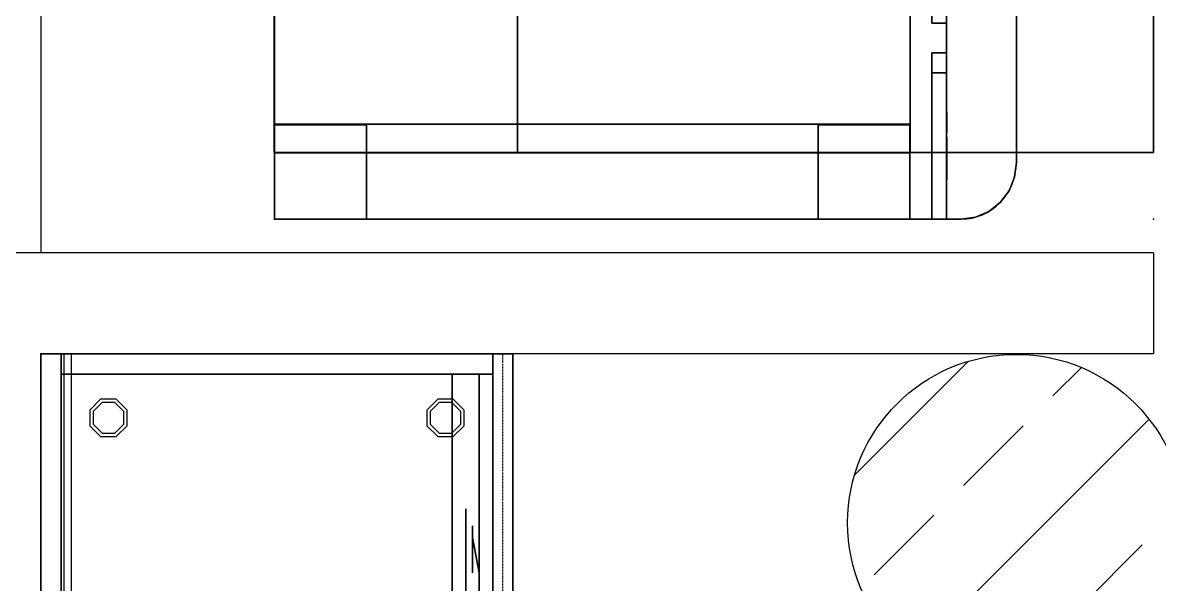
# Model space of a CAD drawing. Header units: millimetres. Extents: x 45 to 25350, y 77 to 5059.
# Drawn here: x 22147.4 to 22316, y 4124.9 to 4208.2 of the extents above; entities that cross this region are included whole.
import ezdxf

# ---------------------------------------------------------------- set-up
doc = ezdxf.new("R2010")
doc.units = ezdxf.units.MM
doc.header["$LTSCALE"] = 5
doc.linetypes.add('NASCOSTA', pattern=[0.375, 0.25, -0.125])
for name, color, linetype in [('200-EquipBlack-3d', 250, 'Continuous'), ('200-EquipBorder-2d', 9, 'Continuous'), ('200-EquipGreen-3d', 3, 'Continuous'), ('200-EquipInternal-2d', 252, 'Continuous'), ('200-EquipOrange-3d', 30, 'Continuous'), ('200-EquipRed-3d', 1, 'Continuous'), ('200-EquipSteel-3d', 9, 'Continuous'), ('200-EquipWhite-3d', 7, 'Continuous'), ('a_p5', 5, 'Continuous'), ('HG-001 Duvar', 6, 'Continuous'), ('str_SNL_hatch', 1, 'Continuous'), ('str_SNL_wall_sheer', 5, 'Continuous')]:
    doc.layers.add(name, color=color, linetype=linetype)
doc.layers.add('200-InsPoint-3D', color=3, linetype='Continuous', plot=False)

# ---------------------------------------------------------------- blocks, each defined once
blk = doc.blocks.new('A$C47794B28')
at = {"layer": 'str_SNL_hatch'}
h = blk.add_hatch(dxfattribs=at)
h.set_pattern_fill('ANSI33', color=256, scale=100, style=0)
h.set_pattern_definition([(45, (-1153.641, -4045.18), (-17.67767, 17.67767), []), (45, (-1135.964, -4045.18), (-17.67767, 17.67767), [12.5, -6.25])])
edge = h.paths.add_edge_path()
edge.add_arc((0, 0), 25, 0, 360)
at = {"layer": 'str_SNL_wall_sheer'}
blk.add_circle((0, 0), 25, dxfattribs=at)
blk = doc.blocks.new('SVE_CP_P600')
at = {"layer": '200-EquipBlack-3d'}
for points, invisible_edges in [([(-52.9, -5.1, 0.1), (52.9, -5.1, 0.1), (53, -6, 0.1), (-53, -6, 0.1)], 5), ([(-53, -6, 0.1), (53, -6, 0.1), (53, -245, 0.1), (-53, -245, 0.1)], 5), ([(-52.5, -4.3, 0.1), (52.5, -4.3, 0.1), (52.9, -5.1, 0.1), (-52.9, -5.1, 0.1)], 5), ([(-52, -3.5, 0.1), (52, -3.5, 0.1), (52.5, -4.3, 0.1), (-52.5, -4.3, 0.1)], 5), ([(-51.3, -3, 0.1), (51.3, -3, 0.1), (52, -3.5, 0.1), (-52, -3.5, 0.1)], 5), ([(-50.4, -2.6, 0.1), (50.4, -2.6, 0.1), (51.3, -3, 0.1), (-51.3, -3, 0.1)], 5), ([(-49.5, -2.5, 0.1), (49.5, -2.5, 0.1), (50.4, -2.6, 0.1), (-50.4, -2.6, 0.1)], 4), ([(-24.7, -203.2, 0.3), (-42.2, -203.2, 0.3), (-42.4, -204.9, 0.3), (-24.6, -204.9, 0.3)], 5), ([(-24.6, -204.9, 0.3), (-42.4, -204.9, 0.3), (-42.2, -206.5, 0.3), (-24.7, -206.5, 0.3)], 5), ([(-25.2, -201.6, 0.3), (-41.8, -201.6, 0.3), (-42.2, -203.2, 0.3), (-24.7, -203.2, 0.3)], 5), ([(-24.7, -206.5, 0.3), (-42.2, -206.5, 0.3), (-41.8, -208.1, 0.3), (-25.2, -208.1, 0.3)], 5), ([(-26, -200.1, 0.3), (-41, -200.2, 0.3), (-41.8, -201.6, 0.3), (-25.2, -201.6, 0.3)], 5), ([(-25.2, -208.1, 0.3), (-41.8, -208.1, 0.3), (-41, -209.6, 0.3), (-26, -209.6, 0.3)], 5), ([(-27.1, -198.9, 0.3), (-39.9, -198.9, 0.3), (-41, -200.2, 0.3), (-26, -200.1, 0.3)], 4), ([(-26, -209.6, 0.3), (-41, -209.6, 0.3), (-39.9, -210.9, 0.3), (-27.1, -210.9, 0.3)], 1), ([(8.3, -203.2, 0.3), (-9.2, -203.2, 0.3), (-9.3, -204.9, 0.3), (8.5, -204.9, 0.3)], 5), ([(8.5, -204.9, 0.3), (-9.3, -204.9, 0.3), (-9.2, -206.5, 0.3), (8.3, -206.5, 0.3)], 5), ([(7.8, -201.6, 0.3), (-8.7, -201.6, 0.3), (-9.2, -203.2, 0.3), (8.3, -203.2, 0.3)], 5), ([(8.3, -206.5, 0.3), (-9.2, -206.5, 0.3), (-8.7, -208.1, 0.3), (7.8, -208.1, 0.3)], 5), ([(7, -200.1, 0.3), (-7.9, -200.2, 0.3), (-8.7, -201.6, 0.3), (7.8, -201.6, 0.3)], 5), ([(7.8, -208.1, 0.3), (-8.7, -208.1, 0.3), (-7.9, -209.6, 0.3), (7, -209.6, 0.3)], 5), ([(6, -198.9, 0.3), (-6.8, -198.9, 0.3), (-7.9, -200.2, 0.3), (7, -200.1, 0.3)], 4), ([(7, -209.6, 0.3), (-7.9, -209.6, 0.3), (-6.8, -210.9, 0.3), (6, -210.9, 0.3)], 1), ([(41.3, -203.2, 0.3), (23.8, -203.2, 0.3), (23.6, -204.9, 0.3), (41.5, -204.9, 0.3)], 5), ([(41.5, -204.9, 0.3), (23.6, -204.9, 0.3), (23.8, -206.5, 0.3), (41.3, -206.5, 0.3)], 5), ([(40.8, -201.6, 0.3), (24.3, -201.6, 0.3), (23.8, -203.2, 0.3), (41.3, -203.2, 0.3)], 5), ([(41.3, -206.5, 0.3), (23.8, -206.5, 0.3), (24.3, -208.1, 0.3), (40.8, -208.1, 0.3)], 5), ([(40, -200.1, 0.3), (25.1, -200.2, 0.3), (24.3, -201.6, 0.3), (40.8, -201.6, 0.3)], 5), ([(40.8, -208.1, 0.3), (24.3, -208.1, 0.3), (25.1, -209.6, 0.3), (40, -209.6, 0.3)], 5), ([(38.9, -198.9, 0.3), (26.1, -198.9, 0.3), (25.1, -200.2, 0.3), (40, -200.1, 0.3)], 4), ([(40, -209.6, 0.3), (25.1, -209.6, 0.3), (26.1, -210.9, 0.3), (38.9, -210.9, 0.3)], 1), ([(-24.7, -225.1, 0.3), (-42.2, -225.1, 0.3), (-42.4, -226.8, 0.3), (-24.6, -226.8, 0.3)], 5), ([(-25.2, -223.5, 0.3), (-41.8, -223.5, 0.3), (-42.2, -225.1, 0.3), (-24.7, -225.1, 0.3)], 5), ([(-26, -222, 0.3), (-41, -222, 0.3), (-41.8, -223.5, 0.3), (-25.2, -223.5, 0.3)], 5), ([(-27.1, -220.8, 0.3), (-39.9, -220.8, 0.3), (-41, -222, 0.3), (-26, -222, 0.3)], 4), ([(8.4, -225.1, 0.3), (-9.1, -225.1, 0.3), (-9.2, -226.8, 0.3), (8.6, -226.8, 0.3)], 5), ([(7.9, -223.5, 0.3), (-8.6, -223.5, 0.3), (-9.1, -225.1, 0.3), (8.4, -225.1, 0.3)], 5), ([(7.1, -222, 0.3), (-7.8, -222, 0.3), (-8.6, -223.5, 0.3), (7.9, -223.5, 0.3)], 5), ([(6.1, -220.8, 0.3), (-6.7, -220.8, 0.3), (-7.8, -222, 0.3), (7.1, -222, 0.3)], 4), ([(-24.6, -226.8, 0.3), (-42.4, -226.8, 0.3), (-42.2, -228.4, 0.3), (-24.7, -228.4, 0.3)], 5), ([(-24.7, -228.4, 0.3), (-42.2, -228.4, 0.3), (-41.8, -230, 0.3), (-25.2, -230, 0.3)], 5), ([(-25.2, -230, 0.3), (-41.8, -230, 0.3), (-41, -231.5, 0.3), (-26, -231.5, 0.3)], 5), ([(-26, -231.5, 0.3), (-41, -231.5, 0.3), (-39.9, -232.8, 0.3), (-27.1, -232.8, 0.3)], 1), ([(8.6, -226.8, 0.3), (-9.2, -226.8, 0.3), (-9.1, -228.4, 0.3), (8.4, -228.4, 0.3)], 5), ([(8.4, -228.4, 0.3), (-9.1, -228.4, 0.3), (-8.6, -230, 0.3), (7.9, -230, 0.3)], 5), ([(7.9, -230, 0.3), (-8.6, -230, 0.3), (-7.8, -231.5, 0.3), (7.1, -231.5, 0.3)], 5), ([(7.1, -231.5, 0.3), (-7.8, -231.5, 0.3), (-6.7, -232.8, 0.3), (6.1, -232.8, 0.3)], 1), ([(-52.9, -245.9, 0.1), (52.9, -245.9, 0.1), (53, -245, 0.1), (-53, -245, 0.1)], 5), ([(-52.5, -246.8, 0.1), (52.5, -246.8, 0.1), (52.9, -245.9, 0.1), (-52.9, -245.9, 0.1)], 5), ([(-52, -247.5, 0.1), (52, -247.5, 0.1), (52.5, -246.8, 0.1), (-52.5, -246.8, 0.1)], 5), ([(-51.3, -248, 0.1), (51.3, -248, 0.1), (52, -247.5, 0.1), (-52, -247.5, 0.1)], 5), ([(-50.4, -248.4, 0.1), (50.4, -248.4, 0.1), (51.3, -248, 0.1), (-51.3, -248, 0.1)], 5), ([(-49.5, -248.5, 0.1), (49.5, -248.5, 0.1), (50.4, -248.4, 0.1), (-50.4, -248.4, 0.1)], 4)]:
    blk.add_3dface(points, dxfattribs=dict(at, invisible_edges=invisible_edges))
at = {"layer": '200-EquipGreen-3d'}
blk.add_3dface([(-39.8, -63.1, 0.2), (-39.8, -48.1, 0.2), (0.2, -48.1, 0.2), (0.2, -63.1, 0.2)], dxfattribs=at)
at = {"layer": '200-EquipOrange-3d'}
blk.add_3dface([(-5.6, -231.5, 0.2), (3.9, -231.5, 0.2), (-0.9, -222.7, 0.2)], dxfattribs=at)
at = {"layer": '200-EquipRed-3d'}
blk.add_3dface([(-39.8, -40.6, 0.2), (-39.8, -25.6, 0.2), (0.2, -25.6, 0.2), (0.2, -40.6, 0.2)], dxfattribs=at)
at = {"layer": '200-EquipSteel-3d'}
for points, invisible_edges in [([(-49.5, 0), (49.5, 0), (51.1, -0.2), (-51.1, -0.2)], 4), ([(-55.3, -4.4), (55.3, -4.4), (55.5, -6), (-55.5, -6)], 5), ([(-55.5, -6), (55.5, -6), (55.5, -245), (-55.5, -245)], 5), ([(-54.7, -3), (54.7, -3), (55.3, -4.4), (-55.3, -4.4)], 5), ([(-53.7, -1.8), (53.7, -1.8), (54.7, -3), (-54.7, -3)], 5), ([(-52.5, -0.8), (52.5, -0.8), (53.7, -1.8), (-53.7, -1.8)], 5), ([(-51.1, -0.2), (51.1, -0.2), (52.5, -0.8), (-52.5, -0.8)], 5), ([(-39.9, -205.8, 0.4), (-38.3, -206.8, 0.4), (-35.8, -202.6, 0.4), (-37.2, -201.3, 0.4)], 4), ([(-35.8, -202.6, 0.4), (-37.2, -201.3, 0.4), (-29.4, -201.3, 0.4), (-31.1, -202.6, 0.4)], 5), ([(-31.1, -206.9, 0.4), (-29.4, -208.9, 0.4), (-36.9, -208.9, 0.4), (-36.9, -206.9, 0.4)], 1), ([(-29.4, -201.3, 0.4), (-31.1, -202.6, 0.4), (-31.1, -206.9, 0.4), (-29.4, -208.9, 0.4)], 5), ([(-6.8, -205.8, 0.4), (-5.2, -206.8, 0.4), (-2.7, -202.6, 0.4), (-4.1, -201.3, 0.4)], 4), ([(-2.7, -202.6, 0.4), (-4.1, -201.3, 0.4), (3.7, -201.3, 0.4), (2, -202.6, 0.4)], 5), ([(2, -206.9, 0.4), (3.7, -208.9, 0.4), (-3.9, -208.9, 0.4), (-3.9, -206.9, 0.4)], 1), ([(3.7, -201.3, 0.4), (2, -202.6, 0.4), (2, -206.9, 0.4), (3.7, -208.9, 0.4)], 5), ([(26.1, -205.8, 0.4), (27.7, -206.8, 0.4), (30.2, -202.6, 0.4), (28.9, -201.3, 0.4)], 4), ([(30.2, -202.6, 0.4), (28.9, -201.3, 0.4), (36.7, -201.3, 0.4), (34.9, -202.6, 0.4)], 5), ([(34.9, -206.9, 0.4), (36.7, -208.9, 0.4), (29.1, -208.9, 0.4), (29.1, -206.9, 0.4)], 1), ([(36.7, -201.3, 0.4), (34.9, -202.6, 0.4), (34.9, -206.9, 0.4), (36.7, -208.9, 0.4)], 5), ([(-55.3, -246.6), (55.3, -246.6), (55.5, -245), (-55.5, -245)], 5), ([(-54.7, -248), (54.7, -248), (55.3, -246.6), (-55.3, -246.6)], 5), ([(-53.7, -249.2), (53.7, -249.2), (54.7, -248), (-54.7, -248)], 5), ([(-52.5, -250.2), (52.5, -250.2), (53.7, -249.2), (-53.7, -249.2)], 5), ([(-51.1, -250.8), (51.1, -250.8), (52.5, -250.2), (-52.5, -250.2)], 5), ([(-49.5, -251), (49.5, -251), (51.1, -250.8), (-51.1, -250.8)], 4)]:
    blk.add_3dface(points, dxfattribs=dict(at, invisible_edges=invisible_edges))
at = {"layer": '200-EquipWhite-3d'}
for points in [[(17.5, -52.4, 0.2), (17.5, -49.9, 0.2), (25.5, -49.9, 0.2), (25.5, -52.4, 0.2)], [(-37.4, -225.2, 0.2), (-37.4, -222.2, 0.2), (-29.4, -222.2, 0.2), (-29.4, -225.2, 0.2)], [(-38.2, -231.3, 0.2), (-38.2, -228.3, 0.2), (-29.2, -228.3, 0.2), (-29.2, -231.3, 0.2)]]:
    blk.add_3dface(points, dxfattribs=at)
for points, invisible_edges in [([(-41, -195.9, 0.2), (-26, -195.9, 0.2), (-24.1, -197.7, 0.2), (-42.9, -197.7, 0.2)], 4), ([(-7.9, -195.9, 0.2), (7.1, -195.9, 0.2), (8.9, -197.7, 0.2), (-9.8, -197.7, 0.2)], 4), ([(25, -195.9, 0.2), (40, -195.9, 0.2), (41.9, -197.7, 0.2), (23.2, -197.7, 0.2)], 4), ([(-45.1, -202.3, 0.2), (-21.9, -202.3, 0.2), (-21.6, -204.9, 0.2), (-45.4, -204.9, 0.2)], 5), ([(-45.4, -204.9, 0.2), (-21.6, -204.9, 0.2), (-21.9, -207.5, 0.2), (-45.1, -207.4, 0.2)], 5), ([(-44.3, -199.9, 0.2), (-22.7, -199.9, 0.2), (-21.9, -202.3, 0.2), (-45.1, -202.3, 0.2)], 5), ([(-45.1, -207.4, 0.2), (-21.9, -207.5, 0.2), (-22.7, -209.9, 0.2), (-44.3, -209.9, 0.2)], 5), ([(-42.9, -197.7, 0.2), (-24.1, -197.7, 0.2), (-22.7, -199.9, 0.2), (-44.3, -199.9, 0.2)], 5), ([(-44.3, -209.9, 0.2), (-22.7, -209.9, 0.2), (-24.1, -212.1, 0.2), (-42.9, -212.1, 0.2)], 5), ([(-12, -202.3, 0.2), (11.2, -202.3, 0.2), (11.5, -204.9, 0.2), (-12.3, -204.9, 0.2)], 5), ([(-12.3, -204.9, 0.2), (11.5, -204.9, 0.2), (11.2, -207.5, 0.2), (-12, -207.4, 0.2)], 5), ([(-11.2, -199.9, 0.2), (10.3, -199.9, 0.2), (11.2, -202.3, 0.2), (-12, -202.3, 0.2)], 5), ([(-12, -207.4, 0.2), (11.2, -207.5, 0.2), (10.3, -209.9, 0.2), (-11.2, -209.9, 0.2)], 5), ([(-9.8, -197.7, 0.2), (8.9, -197.7, 0.2), (10.3, -199.9, 0.2), (-11.2, -199.9, 0.2)], 5), ([(-11.2, -209.9, 0.2), (10.3, -209.9, 0.2), (8.9, -212.1, 0.2), (-9.8, -212.1, 0.2)], 5), ([(20.9, -202.3, 0.2), (44.2, -202.3, 0.2), (44.5, -204.9, 0.2), (20.6, -204.9, 0.2)], 5), ([(20.6, -204.9, 0.2), (44.5, -204.9, 0.2), (44.2, -207.5, 0.2), (20.9, -207.4, 0.2)], 5), ([(21.8, -199.9, 0.2), (43.3, -199.9, 0.2), (44.2, -202.3, 0.2), (20.9, -202.3, 0.2)], 5), ([(20.9, -207.4, 0.2), (44.2, -207.5, 0.2), (43.3, -209.9, 0.2), (21.8, -209.9, 0.2)], 5), ([(23.2, -197.7, 0.2), (41.9, -197.7, 0.2), (43.3, -199.9, 0.2), (21.8, -199.9, 0.2)], 5), ([(21.8, -209.9, 0.2), (43.3, -209.9, 0.2), (41.9, -212.1, 0.2), (23.2, -212.1, 0.2)], 5), ([(-45.1, -224.2, 0.2), (-21.9, -224.2, 0.2), (-21.6, -226.8, 0.2), (-45.4, -226.8, 0.2)], 5), ([(-44.3, -221.8, 0.2), (-22.7, -221.7, 0.2), (-21.9, -224.2, 0.2), (-45.1, -224.2, 0.2)], 5), ([(-42.9, -219.6, 0.2), (-24.1, -219.6, 0.2), (-22.7, -221.7, 0.2), (-44.3, -221.8, 0.2)], 5), ([(-42.9, -212.1, 0.2), (-24.1, -212.1, 0.2), (-26, -213.9, 0.2), (-41, -213.9, 0.2)], 1), ([(-41, -217.8, 0.2), (-26, -217.8, 0.2), (-24.1, -219.6, 0.2), (-42.9, -219.6, 0.2)], 4), ([(-11.9, -224.2, 0.2), (11.3, -224.2, 0.2), (11.6, -226.8, 0.2), (-12.2, -226.8, 0.2)], 5), ([(-11.1, -221.8, 0.2), (10.4, -221.7, 0.2), (11.3, -224.2, 0.2), (-11.9, -224.2, 0.2)], 5), ([(-9.7, -219.6, 0.2), (9, -219.6, 0.2), (10.4, -221.7, 0.2), (-11.1, -221.8, 0.2)], 5), ([(-9.8, -212.1, 0.2), (8.9, -212.1, 0.2), (7.1, -213.9, 0.2), (-7.9, -213.9, 0.2)], 1), ([(-7.8, -217.8, 0.2), (7.2, -217.8, 0.2), (9, -219.6, 0.2), (-9.7, -219.6, 0.2)], 4), ([(23.2, -212.1, 0.2), (41.9, -212.1, 0.2), (40, -213.9, 0.2), (25, -213.9, 0.2)], 1), ([(-45.4, -226.8, 0.2), (-21.6, -226.8, 0.2), (-21.9, -229.3, 0.2), (-45.1, -229.3, 0.2)], 5), ([(-45.1, -229.3, 0.2), (-21.9, -229.3, 0.2), (-22.7, -231.8, 0.2), (-44.3, -231.8, 0.2)], 5), ([(-44.3, -231.8, 0.2), (-22.7, -231.8, 0.2), (-24.1, -234, 0.2), (-42.9, -233.9, 0.2)], 5), ([(-42.9, -233.9, 0.2), (-24.1, -234, 0.2), (-26, -235.8, 0.2), (-41, -235.8, 0.2)], 1), ([(-12.2, -226.8, 0.2), (11.6, -226.8, 0.2), (11.3, -229.3, 0.2), (-11.9, -229.3, 0.2)], 5), ([(-11.9, -229.3, 0.2), (11.3, -229.3, 0.2), (10.4, -231.8, 0.2), (-11.1, -231.8, 0.2)], 5), ([(-11.1, -231.8, 0.2), (10.4, -231.8, 0.2), (9, -234, 0.2), (-9.7, -233.9, 0.2)], 5), ([(-9.7, -233.9, 0.2), (9, -234, 0.2), (7.2, -235.8, 0.2), (-7.8, -235.8, 0.2)], 1)]:
    blk.add_3dface(points, dxfattribs=dict(at, invisible_edges=invisible_edges))
blk = doc.blocks.new('SVE_COVER_UP')
at = {"layer": '200-EquipSteel-3d'}
for points in [[(0, -915), (0, -915, 95), (0, 0, 95), (0, 0)], [(0, 0), (0, 0, 95), (1475, 0, 95), (1475, 0)], [(0, 0), (1475, 0), (1475, -915), (0, -915)], [(0, -915, 95), (0, 0, 95), (1475, 0, 95), (1475, -915, 95)], [(0, -915), (0, -915, 95), (1475, -915, 95), (1475, -915)], [(0, -935, 0), (0, -935, 95), (0, -915, 95), (0, -915, 0)], [(1400, -1010, 0), (1400, -1010, 95), (75, -1010, 95), (75, -1010, 0)]]:
    blk.add_3dface(points, dxfattribs=at)
for points, invisible_edges in [([(0, -915, 0), (0, -935, 0), (1475, -935, 0), (1475, -915, 0)], 2), ([(0, -915, 95), (0, -935, 95), (1475, -935, 95), (1475, -915, 95)], 2), ([(2.6, -954.4, 0), (1472.4, -954.4, 0), (1475, -935, 0), (0, -935, 0)], 5), ([(2.6, -954.4, 95), (1472.4, -954.4, 95), (1475, -935, 95), (0, -935, 95)], 5), ([(2.6, -954.4, 0), (2.6, -954.4, 95), (0, -935, 95), (0, -935, 0)], 1), ([(10, -972.5, 0), (1465, -972.5, 0), (1472.4, -954.4, 0), (2.6, -954.4, 0)], 5), ([(10, -972.5, 95), (1465, -972.5, 95), (1472.4, -954.4, 95), (2.6, -954.4, 95)], 5), ([(10, -972.5, 0), (10, -972.5, 95), (2.6, -954.4, 95), (2.6, -954.4, 0)], 5), ([(22, -988, 0), (1453, -988, 0), (1465, -972.5, 0), (10, -972.5, 0)], 5), ([(22, -988, 95), (1453, -988, 95), (1465, -972.5, 95), (10, -972.5, 95)], 5), ([(22, -988, 0), (22, -988, 95), (10, -972.5, 95), (10, -972.5, 0)], 4), ([(37.5, -1000, 0), (1437.5, -1000, 0), (1453, -988, 0), (22, -988, 0)], 5), ([(37.5, -1000, 95), (1437.5, -1000, 95), (1453, -988, 95), (22, -988, 95)], 5), ([(37.5, -1000, 0), (37.5, -1000, 95), (22, -988, 95), (22, -988, 0)], 1), ([(55.6, -1007.4, 0), (1419.4, -1007.4, 0), (1437.5, -1000, 0), (37.5, -1000, 0)], 5), ([(55.6, -1007.4, 95), (1419.4, -1007.4, 95), (1437.5, -1000, 95), (37.5, -1000, 95)], 5), ([(55.6, -1007.4, 0), (55.6, -1007.4, 95), (37.5, -1000, 95), (37.5, -1000, 0)], 5), ([(75, -1010, 0), (1400, -1010, 0), (1419.4, -1007.4, 0), (55.6, -1007.4, 0)], 4), ([(75, -1010, 95), (1400, -1010, 95), (1419.4, -1007.4, 95), (55.6, -1007.4, 95)], 4), ([(75, -1010, 0), (75, -1010, 95), (55.6, -1007.4, 95), (55.6, -1007.4, 0)], 4)]:
    blk.add_3dface(points, dxfattribs=dict(at, invisible_edges=invisible_edges))
blk = doc.blocks.new('SVE_COVER_DOWN')
at = {"layer": '200-EquipSteel-3d'}
for points in [[(0, 0), (0, 0, 95), (0, -915, 95), (0, -915)], [(0, 0), (0, 0, 95), (1475, 0, 95), (1475, 0)], [(0, 0, 95), (1475, 0, 95), (1475, -915, 95), (0, -915, 95)], [(0, -915), (0, 0), (1475, 0), (1475, -915)], [(0, -915), (0, -915, 95), (1475, -915, 95), (1475, -915)]]:
    blk.add_3dface(points, dxfattribs=at)
blk = doc.blocks.new('P600_3')
at = {"layer": '200-EquipBlack-3d', "extrusion": (-1, 0, 0), "elevation": 0.1}
for points in [[(15.7, 842.4), (15.7, 842.4), (16.2, 842.4, 0.38302), (16.6, 842.8), (16.6, 843.3, -0.136183), (17.4, 843.3), (17.4, 842.8, 0.38302), (17.8, 842.4), (18.3, 842.4, -0.136183), (18.3, 841.6), (17.8, 841.6, 0.38302), (17.4, 841.2), (17.4, 840.7, -0.136183), (16.6, 840.7), (16.6, 841.2, 0.38302), (16.2, 841.6), (15.7, 841.6, -0.136183)], [(15.7, 1108.4), (15.7, 1108.4), (16.2, 1108.4, 0.38302), (16.6, 1108.8), (16.6, 1109.3, -0.136183), (17.4, 1109.3), (17.4, 1108.8, 0.38302), (17.8, 1108.4), (18.3, 1108.4, -0.136183), (18.3, 1107.6), (17.8, 1107.6, 0.38302), (17.4, 1107.2), (17.4, 1106.7, -0.136183), (16.6, 1106.7), (16.6, 1107.2, 0.38302), (16.2, 1107.6), (15.7, 1107.6, -0.136183)], [(15.7, 1142.4), (15.7, 1142.4), (16.2, 1142.4, 0.38302), (16.6, 1142.8), (16.6, 1143.3, -0.136183), (17.4, 1143.3), (17.4, 1142.8, 0.38302), (17.8, 1142.4), (18.3, 1142.4, -0.136183), (18.3, 1141.6), (17.8, 1141.6, 0.38302), (17.4, 1141.2), (17.4, 1140.7, -0.136183), (16.6, 1140.7), (16.6, 1141.2, 0.38302), (16.2, 1141.6), (15.7, 1141.6, -0.136183)], [(15.7, 1408.4), (15.7, 1408.4), (16.2, 1408.4, 0.38302), (16.6, 1408.8), (16.6, 1409.3, -0.136183), (17.4, 1409.3), (17.4, 1408.8, 0.38302), (17.8, 1408.4), (18.3, 1408.4, -0.136183), (18.3, 1407.6), (17.8, 1407.6, 0.38302), (17.4, 1407.2), (17.4, 1406.7, -0.136183), (16.6, 1406.7), (16.6, 1407.2, 0.38302), (16.2, 1407.6), (15.7, 1407.6, -0.136183)], [(15.7, 1442.4), (15.7, 1442.4), (16.2, 1442.4, 0.38302), (16.6, 1442.8), (16.6, 1443.3, -0.136183), (17.4, 1443.3), (17.4, 1442.8, 0.38302), (17.8, 1442.4), (18.3, 1442.4, -0.136183), (18.3, 1441.6), (17.8, 1441.6, 0.38302), (17.4, 1441.2), (17.4, 1440.7, -0.136183), (16.6, 1440.7), (16.6, 1441.2, 0.38302), (16.2, 1441.6), (15.7, 1441.6, -0.136183)], [(15.7, 1708.4), (15.7, 1708.4), (16.2, 1708.4, 0.38302), (16.6, 1708.8), (16.6, 1709.3, -0.136183), (17.4, 1709.3), (17.4, 1708.8, 0.38302), (17.8, 1708.4), (18.3, 1708.4, -0.136183), (18.3, 1707.6), (17.8, 1707.6, 0.38302), (17.4, 1707.2), (17.4, 1706.7, -0.136183), (16.6, 1706.7), (16.6, 1707.2, 0.38302), (16.2, 1707.6), (15.7, 1707.6, -0.136183)], [(410.5, 1002.5), (484.5, 1002.5, -0.414214), (487.5, 999.5), (487.5, 950.5, -0.414214), (484.5, 947.5), (410.5, 947.5, -0.414214), (407.5, 950.5), (407.5, 999.5, -0.414214)], [(410.5, 1302.5), (484.5, 1302.5, -0.414214), (487.5, 1299.5), (487.5, 1250.5, -0.414214), (484.5, 1247.5), (410.5, 1247.5, -0.414214), (407.5, 1250.5), (407.5, 1299.5, -0.414214)], [(410.5, 1602.5), (484.5, 1602.5, -0.414214), (487.5, 1599.5), (487.5, 1550.5, -0.414214), (484.5, 1547.5), (410.5, 1547.5, -0.414214), (407.5, 1550.5), (407.5, 1599.5, -0.414214)], [(876.7, 842.4), (876.7, 842.4), (877.2, 842.4, 0.38302), (877.6, 842.8), (877.6, 843.3, -0.136183), (878.4, 843.3), (878.4, 842.8, 0.38302), (878.8, 842.4), (879.3, 842.4, -0.136183), (879.3, 841.6), (878.8, 841.6, 0.38302), (878.4, 841.2), (878.4, 840.7, -0.136183), (877.6, 840.7), (877.6, 841.2, 0.38302), (877.2, 841.6), (876.7, 841.6, -0.136183)], [(876.7, 1108.4), (876.7, 1108.4), (877.2, 1108.4, 0.38302), (877.6, 1108.8), (877.6, 1109.3, -0.136183), (878.4, 1109.3), (878.4, 1108.8, 0.38302), (878.8, 1108.4), (879.3, 1108.4, -0.136183), (879.3, 1107.6), (878.8, 1107.6, 0.38302), (878.4, 1107.2), (878.4, 1106.7, -0.136183), (877.6, 1106.7), (877.6, 1107.2, 0.38302), (877.2, 1107.6), (876.7, 1107.6, -0.136183)], [(876.7, 1142.4), (876.7, 1142.4), (877.2, 1142.4, 0.38302), (877.6, 1142.8), (877.6, 1143.3, -0.136183), (878.4, 1143.3), (878.4, 1142.8, 0.38302), (878.8, 1142.4), (879.3, 1142.4, -0.136183), (879.3, 1141.6), (878.8, 1141.6, 0.38302), (878.4, 1141.2), (878.4, 1140.7, -0.136183), (877.6, 1140.7), (877.6, 1141.2, 0.38302), (877.2, 1141.6), (876.7, 1141.6, -0.136183)], [(876.7, 1408.4), (876.7, 1408.4), (877.2, 1408.4, 0.38302), (877.6, 1408.8), (877.6, 1409.3, -0.136183), (878.4, 1409.3), (878.4, 1408.8, 0.38302), (878.8, 1408.4), (879.3, 1408.4, -0.136183), (879.3, 1407.6), (878.8, 1407.6, 0.38302), (878.4, 1407.2), (878.4, 1406.7, -0.136183), (877.6, 1406.7), (877.6, 1407.2, 0.38302), (877.2, 1407.6), (876.7, 1407.6, -0.136183)], [(876.7, 1442.4), (876.7, 1442.4), (877.2, 1442.4, 0.38302), (877.6, 1442.8), (877.6, 1443.3, -0.136183), (878.4, 1443.3), (878.4, 1442.8, 0.38302), (878.8, 1442.4), (879.3, 1442.4, -0.136183), (879.3, 1441.6), (878.8, 1441.6, 0.38302), (878.4, 1441.2), (878.4, 1440.7, -0.136183), (877.6, 1440.7), (877.6, 1441.2, 0.38302), (877.2, 1441.6), (876.7, 1441.6, -0.136183)], [(876.7, 1708.4), (876.7, 1708.4), (877.2, 1708.4, 0.38302), (877.6, 1708.8), (877.6, 1709.3, -0.136183), (878.4, 1709.3), (878.4, 1708.8, 0.38302), (878.8, 1708.4), (879.3, 1708.4, -0.136183), (879.3, 1707.6), (878.8, 1707.6, 0.38302), (878.4, 1707.2), (878.4, 1706.7, -0.136183), (877.6, 1706.7), (877.6, 1707.2, 0.38302), (877.2, 1707.6), (876.7, 1707.6, -0.136183)]]:
    blk.add_lwpolyline(points, format="xyb", close=True, dxfattribs=at)
at = {"layer": '200-EquipBlack-3d', "extrusion": (-1, 0, 0)}
for centre, radius in [((17, 842, 0.1), 4.75), ((17, 1108, 0.1), 4.75), ((17, 1142, 0.1), 4.75), ((17, 1408, 0.1), 4.75), ((17, 1442, 0.1), 4.75), ((17, 1708, 0.1), 4.75), ((411.5, 975, 0.1), 3.25), ((411.5, 975, 0.1), 3.25), ((411.5, 1275, 0.1), 3.25), ((411.5, 1275, 0.1), 3.25), ((411.5, 1575, 0.1), 3.25), ((411.5, 1575, 0.1), 3.25), ((411.5, 975, 0.1), 1.1), ((411.5, 975, 0.1), 1.1), ((411.5, 1275, 0.1), 1.1), ((411.5, 1275, 0.1), 1.1), ((411.5, 1575, 0.1), 1.1), ((411.5, 1575, 0.1), 1.1), ((483.5, 975, 0.1), 3.25), ((483.5, 1275, 0.1), 3.25), ((483.5, 1575, 0.1), 3.25), ((483.5, 975, 0.1), 1.1), ((483.5, 1275, 0.1), 1.1), ((483.5, 1575, 0.1), 1.1), ((878, 842, 0.1), 4.75), ((878, 1108, 0.1), 4.75), ((878, 1142, 0.1), 4.75), ((878, 1408, 0.1), 4.75), ((878, 1442, 0.1), 4.75), ((878, 1708, 0.1), 4.75)]:
    blk.add_circle(centre, radius, dxfattribs=at)
at = {"layer": '200-EquipBlack-3d'}
for points in [[(0, 0, 130), (125, 0, 130), (125, -125, 130), (0, -125, 130)], [(0, 0, 130), (0, -125, 130), (0, -125, 730), (0, 0, 730)], [(0, 0, 730), (125, 0, 730), (125, -125, 730), (0, -125, 730)], [(125, 0, 211), (125, -125, 211), (125, -125, 648.7), (125, 0, 648.7)], [(125, 0, 130), (125, -125, 130), (125, -125, 169), (125, 0, 169)], [(0, -740, 130), (125, -740, 130), (125, -865, 130), (0, -865, 130)], [(0, -740, 130), (0, -865, 130), (0, -865, 730), (0, -740, 730)], [(0, -740, 730), (125, -740, 730), (125, -865, 730), (0, -865, 730)], [(125, -740, 211), (125, -865, 211), (125, -865, 648.7), (125, -740, 648.7)], [(125, -740, 130), (125, -865, 130), (125, -865, 169), (125, -740, 169)], [(194, -895, 825), (220.5, -895, 825), (220.5, -895, 1725), (194, -895, 1725)]]:
    blk.add_3dface(points, dxfattribs=at)
for points, invisible_edges in [([(0, 0, 211), (125, 0, 211), (125, 0, 648.7), (0, 0, 649)], 5), ([(125, 0, 130), (125, 0, 169), (88, 0, 169), (0, 0, 130)], 4), ([(88, 0, 169), (0, 0, 130), (0, 0, 211), (88, 0, 211)], 5), ([(0, 0, 730), (88, 0, 691), (125, 0, 691), (125, 0, 730)], 1), ([(88, 0, 649), (0, 0, 649), (0, 0, 730), (88, 0, 691)], 5), ([(125, -125, 130), (125, -125, 169), (88, -125, 169), (0, -125, 130)], 4), ([(88, -125, 169), (0, -125, 130), (0, -125, 211), (88, -125, 211)], 5), ([(0, -125, 211), (125, -125, 211), (125, -125, 648.7), (0, -125, 649)], 5), ([(0, -125, 730), (88, -125, 691), (125, -125, 691), (125, -125, 730)], 1), ([(88, -125, 649), (0, -125, 649), (0, -125, 730), (88, -125, 691)], 5), ([(0, -740, 211), (125, -740, 211), (125, -740, 648.7), (0, -740, 649)], 5), ([(125, -740, 130), (125, -740, 169), (88, -740, 169), (0, -740, 130)], 4), ([(88, -740, 169), (0, -740, 130), (0, -740, 211), (88, -740, 211)], 5), ([(0, -740, 730), (88, -740, 691), (125, -740, 691), (125, -740, 730)], 1), ([(88, -740, 649), (0, -740, 649), (0, -740, 730), (88, -740, 691)], 5), ([(125, -865, 130), (125, -865, 169), (88, -865, 169), (0, -865, 130)], 4), ([(88, -865, 169), (0, -865, 130), (0, -865, 211), (88, -865, 211)], 5), ([(0, -865, 211), (125, -865, 211), (125, -865, 648.7), (0, -865, 649)], 5), ([(0, -865, 730), (88, -865, 691), (125, -865, 691), (125, -865, 730)], 1), ([(88, -865, 649), (0, -865, 649), (0, -865, 730), (88, -865, 691)], 5)]:
    blk.add_3dface(points, dxfattribs=dict(at, invisible_edges=invisible_edges))
at = {"layer": '200-EquipBorder-2d'}
blk.add_lwpolyline([(0, 0), (1475, 0), (1475, -935), (1475, -935, -0.401752), (1400, -1010), (1386.5, -1010), (1386.5, -1196.9), (88.5, -1196.9), (88.5, -1010), (75, -1010, -0.414214), (0, -935)], format="xyb", close=True, dxfattribs=at)
at = {"layer": '200-EquipInternal-2d'}
blk.add_lwpolyline([(88.5, -1010), (1386.5, -1010)], dxfattribs=at)
at = {"layer": '200-EquipSteel-3d'}
for points in [[(0, -915, 825), (0, 0, 825), (1475, 0, 825), (1475, -915, 825)], [(0, 0, 825), (0, 0, 1125), (0, -895, 1125), (0, -895, 825)], [(0, 0, 825), (0, 0, 1125), (1475, 0, 1125), (1475, 0, 825)], [(0, 0, 1125), (0, 0, 1425), (0, -895, 1425), (0, -895, 1125)], [(0, 0, 1125), (0, 0, 1425), (1475, 0, 1425), (1475, 0, 1125)], [(0, 0, 1725), (1475, 0, 1725), (1475, -915, 1725), (0, -915, 1725)], [(0, 0, 1425), (0, 0, 1725), (0, -895, 1725), (0, -895, 1425)], [(0, 0, 1425), (0, 0, 1725), (1475, 0, 1725), (1475, 0, 1425)], [(0, 0, 1725), (1475, 0, 1725), (1475, -915, 1725), (0, -915, 1725)], [(126, 0.2, 211), (126, -865.2, 211), (88, -865.2, 211), (88, 0.2, 211)], [(126, 0.2, 169), (126, -865.2, 169), (88, -865.2, 169), (88, 0.2, 169)], [(88, -865.2, 169), (88, -865.2, 211), (88, 0.2, 211), (88, 0.2, 169)], [(126, 0.2, 691), (126, -865.2, 691), (88, -865.2, 691), (88, 0.2, 691)], [(126, 0.2, 649), (126, -865.2, 649), (88, -865.2, 649), (88, 0.2, 649)], [(88, -865.2, 649), (88, -865.2, 691), (88, 0.2, 691), (88, 0.2, 649)], [(88.5, -865.5, 175), (1386.5, -865.5, 175), (1386.5, 0.5, 175), (88.5, 0.5, 175)], [(88.5, -865.5, 205), (1386.5, -865.5, 205), (1386.5, 0.5, 205), (88.5, 0.5, 205)], [(88.5, 0.5, 175), (88.5, 0.5, 205), (88.5, -865.5, 205), (88.5, -865.5, 175)], [(1386.5, 0.5, 205), (1386.5, 0.5, 175), (88.5, 0.5, 175), (88.5, 0.5, 205)], [(126, 0.2, 211), (126, 0.2, 227.5), (126, -865.2, 227.5), (126, -865.2, 211)], [(126, 0.2, 152.5), (126, 0.2, 169), (126, -865.2, 169), (126, -865.2, 152.5)], [(126, 0.2, 691), (126, 0.2, 707.5), (126, -865.2, 707.5), (126, -865.2, 691)], [(126, 0.2, 632.5), (126, 0.2, 649), (126, -865.2, 649), (126, -865.2, 632.5)], [(88.5, -330.9, 655), (88.5, -330.9, 685), (88.5, -1196.9, 685), (88.5, -1196.9, 655)], [(1386.5, -330.9, 685), (1386.5, -330.9, 655), (88.5, -330.9, 655), (88.5, -330.9, 685)], [(88.5, -865.5, 205), (88.5, -865.5, 175), (1386.5, -865.5, 175), (1386.5, -865.5, 205)], [(0, -915, 825), (0, -895, 825), (194, -895, 825), (194, -915, 825)], [(0, -915, 1725), (194, -915, 1725), (194, -895, 1725), (0, -895, 1725)], [(0, -895, 825), (0, -895, 1725), (194, -895, 1725), (194, -895, 825)], [(0, -915, 825), (0, -915, 1725), (0, -895, 1725), (0, -895, 825)], [(194, -915, 825), (194, -895, 825), (194, -895, 1725), (194, -915, 1725)], [(220.5, -915, 825), (220.5, -915, 1725), (220.5, -895, 1725), (220.5, -895, 825)], [(260, -915, 825), (260, -895, 825), (260, -895, 1725), (260, -915, 1725)], [(260, -895, 825), (260, -895, 1725), (1380, -895, 1725), (1380, -895, 825)], [(0, -915, 825), (194, -915, 825), (194, -915, 1725), (0, -915, 1725)], [(220.5, -915, 825), (260, -915, 825), (260, -915, 1725), (220.5, -915, 1725)], [(88.5, -1196.9, 685), (88.5, -1196.9, 655), (1386.5, -1196.9, 655), (1386.5, -1196.9, 685)]]:
    blk.add_3dface(points, dxfattribs=at)
at = {"layer": '200-EquipSteel-3d', "invisible_edges": 15}
for points in [[(1157.2, -938.1, 685), (88.5, -330.9, 685), (1157.8, -933.7, 685)], [(1157.8, -933.7, 685), (88.5, -330.9, 685), (1159.5, -929.7, 685)], [(1159.5, -929.7, 685), (88.5, -330.9, 685), (1162.1, -926.2, 685)], [(1162.1, -926.2, 685), (88.5, -330.9, 685), (1165.6, -923.5, 685)], [(1165.6, -923.5, 685), (88.5, -330.9, 685), (1169.7, -921.8, 685)], [(1169.7, -921.8, 685), (88.5, -330.9, 685), (1174, -921.2, 685)], [(88.5, -330.9, 685), (1386.5, -330.9, 685), (1318, -921.2, 685), (1174, -921.2, 685)], [(1157.2, -1127.9, 685), (1157.2, -938.1, 685), (88.5, -330.9, 685), (88.5, -1196.9, 685)], [(1157.2, -938.1, 655), (88.5, -330.9, 655), (1157.8, -933.7, 655)], [(1157.8, -933.7, 655), (88.5, -330.9, 655), (1159.5, -929.7, 655)], [(1159.5, -929.7, 655), (88.5, -330.9, 655), (1162.1, -926.2, 655)], [(1162.1, -926.2, 655), (88.5, -330.9, 655), (1165.6, -923.5, 655)], [(1165.6, -923.5, 655), (88.5, -330.9, 655), (1169.7, -921.8, 655)], [(1169.7, -921.8, 655), (88.5, -330.9, 655), (1174, -921.2, 655)], [(88.5, -330.9, 655), (1386.5, -330.9, 655), (1318, -921.2, 655), (1174, -921.2, 655)], [(1157.2, -1127.9, 655), (1157.2, -938.1, 655), (88.5, -330.9, 655), (88.5, -1196.9, 655)], [(1157.8, -1132.3, 685), (88.5, -1196.9, 685), (1157.2, -1127.9, 685)], [(1157.8, -1132.3, 655), (88.5, -1196.9, 655), (1157.2, -1127.9, 655)], [(1159.5, -1136.3, 685), (88.5, -1196.9, 685), (1157.8, -1132.3, 685)], [(1159.5, -1136.3, 655), (88.5, -1196.9, 655), (1157.8, -1132.3, 655)], [(1162.1, -1139.8, 685), (88.5, -1196.9, 685), (1159.5, -1136.3, 685)], [(1162.1, -1139.8, 655), (88.5, -1196.9, 655), (1159.5, -1136.3, 655)], [(1165.6, -1142.5, 685), (88.5, -1196.9, 685), (1162.1, -1139.8, 685)], [(1165.6, -1142.5, 655), (88.5, -1196.9, 655), (1162.1, -1139.8, 655)], [(1169.7, -1144.2, 685), (88.5, -1196.9, 685), (1165.6, -1142.5, 685)], [(1169.7, -1144.2, 655), (88.5, -1196.9, 655), (1165.6, -1142.5, 655)], [(1174, -1144.8, 685), (88.5, -1196.9, 685), (1169.7, -1144.2, 685)], [(1174, -1144.8, 655), (88.5, -1196.9, 655), (1169.7, -1144.2, 655)], [(1386.5, -1196.9, 685), (88.5, -1196.9, 685), (1174, -1144.8, 685), (1318, -1144.8, 685)], [(1386.5, -1196.9, 655), (88.5, -1196.9, 655), (1174, -1144.8, 655), (1318, -1144.8, 655)]]:
    blk.add_3dface(points, dxfattribs=at)
at = {"layer": '200-InsPoint-3D'}
for p in [(0, 0), (0, -1196.9)]:
    blk.add_point(p, dxfattribs=at)
for name, p in [('SVE_COVER_UP', (0, 0, 1725)), ('SVE_COVER_DOWN', (0, 0, 730))]:
    blk.add_blockref(name, p)
at = {"extrusion": (0, -1, 0)}
for p in [(97.5, 1100.5, 915.1), (97.5, 1400.5, 915.1), (97.5, 1700.5, 915.1)]:
    blk.add_blockref('SVE_CP_P600', p, dxfattribs=at)
blk = doc.blocks.new('MTN1010P')
at = {"layer": '200-EquipBlack-3d', "extrusion": (0, -1, 0), "elevation": 640}
blk.add_lwpolyline([(675, 525), (745, 525), (745, 725), (675, 725)], close=True, dxfattribs=at)
at = {"layer": '200-EquipBlack-3d'}
for points in [[(675, -650, 725), (675, -650, 525), (727.5, -640, 525), (727.5, -640, 725)], [(727.5, -640, 525), (727.5, -640, 725), (745, -640, 725), (745, -640, 525)]]:
    blk.add_3dface(points, dxfattribs=at)
at = {"layer": '200-EquipBorder-2d'}
blk.add_lwpolyline([(0, 0), (1000, 0), (1000, -700), (0, -700)], close=True, dxfattribs=at)
at = {"layer": '200-EquipInternal-2d'}
blk.add_line((0, -30), (1000, -30), dxfattribs=at)
at = {"layer": '200-EquipInternal-2d', "linetype": 'NASCOSTA'}
blk.add_lwpolyline([(0, -670), (500, -670), (500, -685), (1000, -685)], dxfattribs=at)
at = {"layer": '200-EquipSteel-3d'}
for p, q in [((1000, -700, 850), (1000, 0, 850)), ((1000, -700, 900), (1000, -45, 900))]:
    blk.add_line(p, q, dxfattribs=at)
at = {"layer": '200-EquipSteel-3d', "elevation": 50}
for points in [[(893.5, -72.3), (877.3, -88.5), (877.3, -111.5), (893.5, -127.7), (916.5, -127.7), (932.7, -111.5), (932.7, -88.5), (916.5, -72.3)], [(893.5, -572.3), (877.3, -588.5), (877.3, -611.5), (893.5, -627.7), (916.5, -627.7), (932.7, -611.5), (932.7, -588.5), (916.5, -572.3)]]:
    blk.add_lwpolyline(points, close=True, dxfattribs=at)
at = {"layer": '200-EquipSteel-3d'}
for points in [[(895.6, -77.3), (882.3, -90.6), (882.3, -109.4), (895.6, -122.7), (914.4, -122.7), (927.7, -109.4), (927.7, -90.6), (914.4, -77.3)], [(895.6, -577.3), (882.3, -590.6), (882.3, -609.4), (895.6, -622.7), (914.4, -622.7), (927.7, -609.4), (927.7, -590.6), (914.4, -577.3)]]:
    blk.add_lwpolyline(points, close=True, dxfattribs=at)
at = {"layer": '200-EquipSteel-3d', "extrusion": (0, -1, 0), "elevation": 630}
blk.add_lwpolyline([(770, 240), (300, 240), (300, 810), (770, 810)], close=True, dxfattribs=at)
at = {"layer": '200-EquipSteel-3d'}
for points in [[(1000, 0, 850), (1000, -700, 850), (0, -700, 850), (0, 0, 850)], [(1000, 0, 850), (1000, 0, 240), (0, 0, 240), (0, 0, 850)], [(0, -30, 1000), (1000, -30, 1000), (1000, 0, 1000), (0, 0, 1000)], [(0, 0, 1000), (0, 0, 850), (1000, 0, 850), (1000, 0, 1000)], [(1000, 0, 850), (1000, -30, 850), (1000, -30, 240), (1000, 0, 240)], [(0, 0, 850), (0, -30, 850), (1000, -30, 850), (1000, 0, 850)], [(1000, 0, 240), (1000, -30, 240), (0, -30, 240), (0, 0, 240)], [(0, -30, 850), (0, -30, 240), (1000, -30, 240), (1000, -30, 850)], [(0, -30, 1000), (1000, -30, 1000), (1000, -30, 915), (0, -30, 915)], [(0, -30, 915), (0, -34.4, 904.4), (1000, -34.4, 904.4), (1000, -30, 915)], [(30, -610, 530), (30, -30, 530), (970, -30, 530), (970, -610, 530)], [(970, -30, 490), (30, -30, 490), (30, -30, 530), (970, -30, 530)], [(30, -670, 240), (30, -30, 240), (970, -30, 240), (970, -670, 240)], [(970, -670, 200), (970, -30, 200), (30, -30, 200), (30, -670, 200)], [(30, -30, 200), (30, -30, 240), (970, -30, 240), (970, -30, 200)], [(970, -670, 850), (1000, -670, 850), (1000, -30, 850), (970, -30, 850)], [(970, -670, 200), (1000, -670, 200), (1000, -30, 200), (970, -30, 200)], [(970, -30, 200), (1000, -30, 200), (1000, -30, 850), (970, -30, 850)], [(970, -670, 200), (970, -30, 200), (970, -30, 850), (970, -670, 850)], [(970, -610, 530), (970, -610, 490), (970, -30, 490), (970, -30, 530)], [(1000, -670, 200), (1000, -30, 200), (1000, -30, 850), (1000, -670, 850)], [(0, -45, 900), (0, -34.4, 904.4), (1000, -34.4, 904.4), (1000, -45, 900)], [(970, -610, 530), (30, -610, 530), (30, -610, 490), (970, -610, 490)], [(30, -670, 810), (970, -670, 810), (970, -650, 810), (30, -650, 810)], [(30, -650, 850), (30, -650, 810), (970, -650, 810), (970, -650, 850)], [(970, -650, 850), (970, -670, 850), (30, -670, 850), (30, -650, 850)], [(970, -670, 850), (970, -670, 810), (30, -670, 810), (30, -670, 850)], [(30, -670, 850), (30, -670, 810), (970, -670, 810), (970, -670, 850)], [(30, -670, 850), (30, -670, 810), (970, -670, 810), (970, -670, 850)], [(970, -670, 240), (970, -670, 200), (30, -670, 200), (30, -670, 240)], [(970, -670, 200), (1000, -670, 200), (1000, -670, 850), (970, -670, 850)], [(1000, -700, 900), (0, -700, 900), (0, -700, 850), (1000, -700, 850)]]:
    blk.add_3dface(points, dxfattribs=at)
at = {"layer": '200-EquipSteel-3d', "invisible_edges": 15}
for points in [[(1000, 0, 900), (0, 0, 900), (0, -700, 900), (1000, -700, 900)], [(1000, 0, 850), (1000, -700, 850), (1000, -700, 900), (1000, 0, 900)], [(1000, 0, 900), (1000, 0, 1000), (1000, -30, 1000), (1000, -30, 900)], [(1000, -30, 900), (1000, -30, 915), (1000, -34.4, 904.4), (1000, -45, 900)], [(675, -650, 725), (300, -650, 810), (300, -650, 240), (675, -650, 525)], [(770, -650, 810), (745, -650, 725), (675, -650, 725), (300, -650, 810)], [(300, -650, 240), (675, -650, 525), (745, -650, 525), (770, -650, 240)], [(745, -650, 525), (770, -650, 240), (770, -650, 810), (745, -650, 725)]]:
    blk.add_3dface(points, dxfattribs=at)
at = {"layer": '200-InsPoint-3D'}
for p in [(1000, 0), (1000, -700)]:
    blk.add_point(p, dxfattribs=at)
blk.add_attdef('DISTANG', (0, 0), '', height=1, dxfattribs=at)

msp = doc.modelspace()

# ---------------------------------------------------------------- hatches: boundary and pattern name
at = {"ltscale": 0.5}
h = msp.add_hatch(dxfattribs=at)
h.set_pattern_fill('ANSI31', color=251, scale=30)
h.set_pattern_definition([(45, (24280.266, 18410.9967), (-2.6516504, 2.6516504), [])])
h.paths.add_polyline_path([(21763.42, 4094.47), (22023.38, 4098.96), (22023.02, 4119.96), (21730.1, 4114.9), (21721.79, 4595.08, -0.130845), (22999.27, 4233.91, -0.490921), (22999.35, 4233.95, -0.006684), (23000.2, 4268.19, 0.132238), (21691.26, 4625.37), (21711.96, 3429.14), (22159.11, 3170.98), (22174.11, 3196.96), (22030.23, 3280.02), (22097.77, 3397), (22270.98, 3297), (22270.99, 3297.02), (22281.98, 3316.05), (22090.58, 3426.55), (22020.06, 3425.33), (21775.09, 3421.1, -0.000011), (21771.02, 3655.54), (22030.98, 3660.03), (22030.62, 3681.03), (21770.66, 3676.54, -0.000019)])

# ---------------------------------------------------------------- linework, layer by layer
msp.add_line((22315.15, 4174.1), (22315.15, 4159.1), dxfattribs=at)
at = {"layer": 'HG-001 Duvar'}
msp.add_line((22150.15, 4349.1), (22150.15, 4174.1), dxfattribs=at)
at = {"layer": 'HG-001 Duvar', "ltscale": 0.5}
for p, q in [((22315.15, 4174.1), (22135.15, 4174.1)), ((22150.15, 4159.1), (22150.15, 3541.28)), ((22315.15, 4159.1), (22150.15, 4159.1))]:
    msp.add_line(p, q, dxfattribs=at)

# ---------------------------------------------------------------- block references
at = {"zscale": 0.1, "rotation": 90}
for name, p, xscale, yscale in [('P600_3', (22184.8, 4179.1), 0.1118644067796613, 0.1089108910891081), ('MTN1010P', (22150.15, 4059.1), 0.09999999999999964, 0.09999999999999964)]:
    msp.add_blockref(name, p, dxfattribs=dict(at, xscale=xscale, yscale=yscale))
at = {"layer": 'a_p5', "ltscale": 2}
msp.add_blockref('A$C47794B28', (22294.78, 4134.03), dxfattribs=at)

doc.saveas('drawing.dxf')
